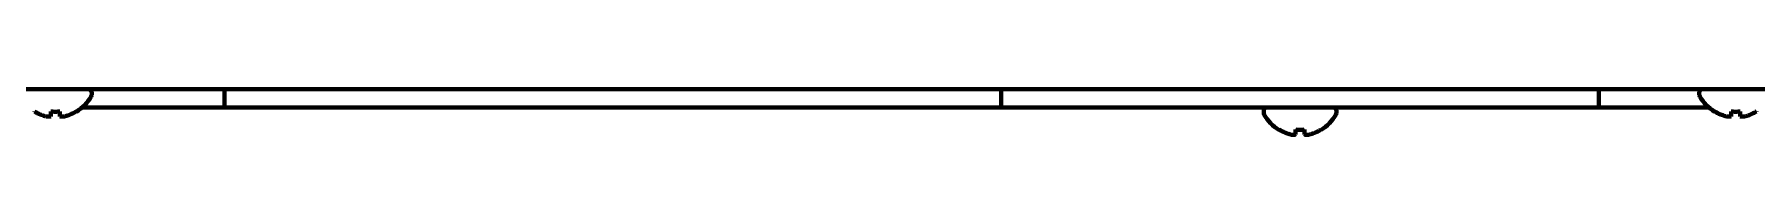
# Model space of a CAD drawing. Header units: inches. Extents: x -3055 to 7244, y 299 to 5591.
# Drawn here: x 1219 to 1408.6, y 2088.6 to 2093.6 of the extents above; entities that cross this region are included whole.
import ezdxf

# ---------------------------------------------------------------- set-up
doc = ezdxf.new("R2010")
doc.units = ezdxf.units.IN

msp = doc.modelspace()

# ---------------------------------------------------------------- linework, layer by layer
at = {"linetype": 'Continuous', "lineweight": 70}
for p, q in [((1854.09, 2093.62), (1030.09, 2093.62)), ((1239.91, 2093.62), (1239.91, 2091.62)), ((1325.41, 2093.62), (1325.41, 2091.62)), ((1391.25, 2093.62), (1391.25, 2091.62)), ((1224.24, 2091.62), (1236.91, 2091.62)), ((1225.29, 2093.02), (1225.29, 2093.22)), ((1236.91, 2091.62), (1239.91, 2091.62)), ((1239.91, 2091.62), (1247.91, 2091.62)), ((1247.91, 2091.62), (1317.41, 2091.62)), ((1317.41, 2091.62), (1325.41, 2091.62)), ((1325.41, 2091.62), (1328.41, 2091.62)), ((1328.41, 2091.62), (1388.25, 2091.62)), ((1388.25, 2091.62), (1391.25, 2091.62)), ((1391.25, 2091.62), (1399.25, 2091.62)), ((1399.25, 2091.62), (1403.34, 2091.62)), ((1402.29, 2093.22), (1402.29, 2093.02)), ((1218.99, 2091.15), (1218.99, 2091.18)), ((1223.59, 2091.18), (1223.59, 2091.15)), ((1354.33, 2091.22), (1354.33, 2091.02)), ((1362.33, 2091.02), (1362.33, 2091.22)), ((1403.99, 2091.15), (1403.99, 2091.18)), ((1408.59, 2091.18), (1408.59, 2091.15)), ((1356.03, 2089.15), (1356.03, 2089.18)), ((1360.63, 2089.18), (1360.63, 2089.15))]:
    msp.add_line(p, q, dxfattribs=at)
for centre, radius, start, end in [((1224.89, 2093.22), 0.4, 0, 90), ((1402.69, 2093.22), 0.4, 90, 180), ((1221.09, 2095.24), 4.8, 301.5837, 329.6988), ((1224.89, 2093.02), 0.4, 329.6988, 0), ((1354.73, 2091.22), 0.4, 90, 180), ((1361.93, 2091.22), 0.4, 0, 90), ((1402.69, 2093.02), 0.4, 180, 210.3012), ((1406.49, 2095.24), 4.8, 210.3012, 238.4186), ((1221.29, 2094.93), 3.78, 262.3959, 269.9965), ((1221.29, 2094.93), 3.78, 270.0035, 277.6041), ((1354.73, 2091.02), 0.4, 180, 210.3012), ((1358.53, 2093.24), 4.8, 210.3012, 238.4186), ((1358.13, 2093.24), 4.8, 301.5837, 329.6988), ((1361.93, 2091.02), 0.4, 329.6988, 0), ((1406.29, 2094.93), 3.78, 262.3959, 269.9965), ((1406.29, 2094.93), 3.78, 270.0035, 277.6041), ((1358.33, 2092.93), 3.78, 262.3959, 269.9965), ((1358.33, 2092.93), 3.78, 270.0035, 277.6041)]:
    msp.add_arc(centre, radius, start, end, dxfattribs=at)
for points in [[(1218.99, 2091.18), (1219.19, 2091.05), (1219.4, 2090.95), (1219.73, 2090.81), (1219.84, 2090.77), (1220.06, 2090.69), (1220.18, 2090.66), (1220.29, 2090.63)], [(1221.79, 2091.18), (1221.79, 2091.05), (1221.79, 2090.95), (1221.79, 2090.81), (1221.79, 2090.77), (1221.79, 2090.69), (1221.79, 2090.66), (1221.79, 2090.63)], [(1403.99, 2091.18), (1404.19, 2091.05), (1404.4, 2090.95), (1404.73, 2090.81), (1404.84, 2090.77), (1405.06, 2090.69), (1405.18, 2090.66), (1405.29, 2090.63)], [(1406.79, 2091.18), (1406.79, 2091.05), (1406.79, 2090.95), (1406.79, 2090.81), (1406.79, 2090.77), (1406.79, 2090.69), (1406.79, 2090.66), (1406.79, 2090.63)], [(1356.03, 2089.18), (1356.23, 2089.05), (1356.44, 2088.95), (1356.77, 2088.81), (1356.88, 2088.77), (1357.1, 2088.69), (1357.22, 2088.66), (1357.33, 2088.63)], [(1358.83, 2089.18), (1358.83, 2089.05), (1358.83, 2088.95), (1358.83, 2088.81), (1358.83, 2088.77), (1358.83, 2088.69), (1358.83, 2088.66), (1358.83, 2088.63)]]:
    msp.add_open_spline(points, degree=3, knots=[0, 0, 0, 0, 0.5, 0.5, 0.75, 0.75, 1, 1, 1, 1], dxfattribs=at)
for points in [[(1220.29, 2090.63), (1220.32, 2090.62), (1220.37, 2090.62), (1220.44, 2090.61), (1220.51, 2090.61), (1220.58, 2090.61), (1220.65, 2090.61), (1220.72, 2090.62), (1220.77, 2090.62), (1220.79, 2090.63)], [(1220.79, 2090.63), (1220.79, 2090.64), (1220.79, 2090.67), (1220.79, 2090.72), (1220.79, 2090.78), (1220.79, 2090.84), (1220.79, 2090.91), (1220.79, 2090.98), (1220.79, 2091.07), (1220.79, 2091.14), (1220.79, 2091.18)], [(1221.79, 2090.63), (1221.81, 2090.62), (1221.86, 2090.62), (1221.93, 2090.61), (1222, 2090.61), (1222.08, 2090.61), (1222.15, 2090.61), (1222.22, 2090.62), (1222.27, 2090.62), (1222.29, 2090.63)], [(1222.29, 2090.63), (1222.35, 2090.64), (1222.45, 2090.67), (1222.61, 2090.72), (1222.77, 2090.78), (1222.93, 2090.84), (1223.08, 2090.91), (1223.24, 2090.98), (1223.4, 2091.07), (1223.53, 2091.14), (1223.59, 2091.18)], [(1405.29, 2090.63), (1405.32, 2090.62), (1405.37, 2090.62), (1405.44, 2090.61), (1405.51, 2090.61), (1405.58, 2090.61), (1405.65, 2090.61), (1405.72, 2090.62), (1405.77, 2090.62), (1405.79, 2090.63)], [(1405.79, 2090.63), (1405.79, 2090.64), (1405.79, 2090.67), (1405.79, 2090.72), (1405.79, 2090.78), (1405.79, 2090.84), (1405.79, 2090.91), (1405.79, 2090.98), (1405.79, 2091.07), (1405.79, 2091.14), (1405.79, 2091.18)], [(1406.79, 2090.63), (1406.81, 2090.62), (1406.86, 2090.62), (1406.93, 2090.61), (1407, 2090.61), (1407.08, 2090.61), (1407.15, 2090.61), (1407.22, 2090.62), (1407.27, 2090.62), (1407.29, 2090.63)], [(1407.29, 2090.63), (1407.35, 2090.64), (1407.45, 2090.67), (1407.61, 2090.72), (1407.77, 2090.78), (1407.93, 2090.84), (1408.08, 2090.91), (1408.24, 2090.98), (1408.4, 2091.07), (1408.53, 2091.14), (1408.59, 2091.18)], [(1357.33, 2088.63), (1357.36, 2088.62), (1357.41, 2088.62), (1357.48, 2088.61), (1357.55, 2088.61), (1357.62, 2088.61), (1357.69, 2088.61), (1357.76, 2088.62), (1357.81, 2088.62), (1357.83, 2088.63)], [(1357.83, 2088.63), (1357.83, 2088.64), (1357.83, 2088.67), (1357.83, 2088.72), (1357.83, 2088.78), (1357.83, 2088.84), (1357.83, 2088.91), (1357.83, 2088.98), (1357.83, 2089.07), (1357.83, 2089.14), (1357.83, 2089.18)], [(1358.83, 2088.63), (1358.85, 2088.62), (1358.9, 2088.62), (1358.97, 2088.61), (1359.04, 2088.61), (1359.12, 2088.61), (1359.19, 2088.61), (1359.26, 2088.62), (1359.31, 2088.62), (1359.33, 2088.63)], [(1359.33, 2088.63), (1359.39, 2088.64), (1359.49, 2088.67), (1359.65, 2088.72), (1359.81, 2088.78), (1359.97, 2088.84), (1360.12, 2088.91), (1360.28, 2088.98), (1360.44, 2089.07), (1360.57, 2089.14), (1360.63, 2089.18)]]:
    msp.add_open_spline(points, degree=3, dxfattribs=at)

doc.saveas('drawing.dxf')
